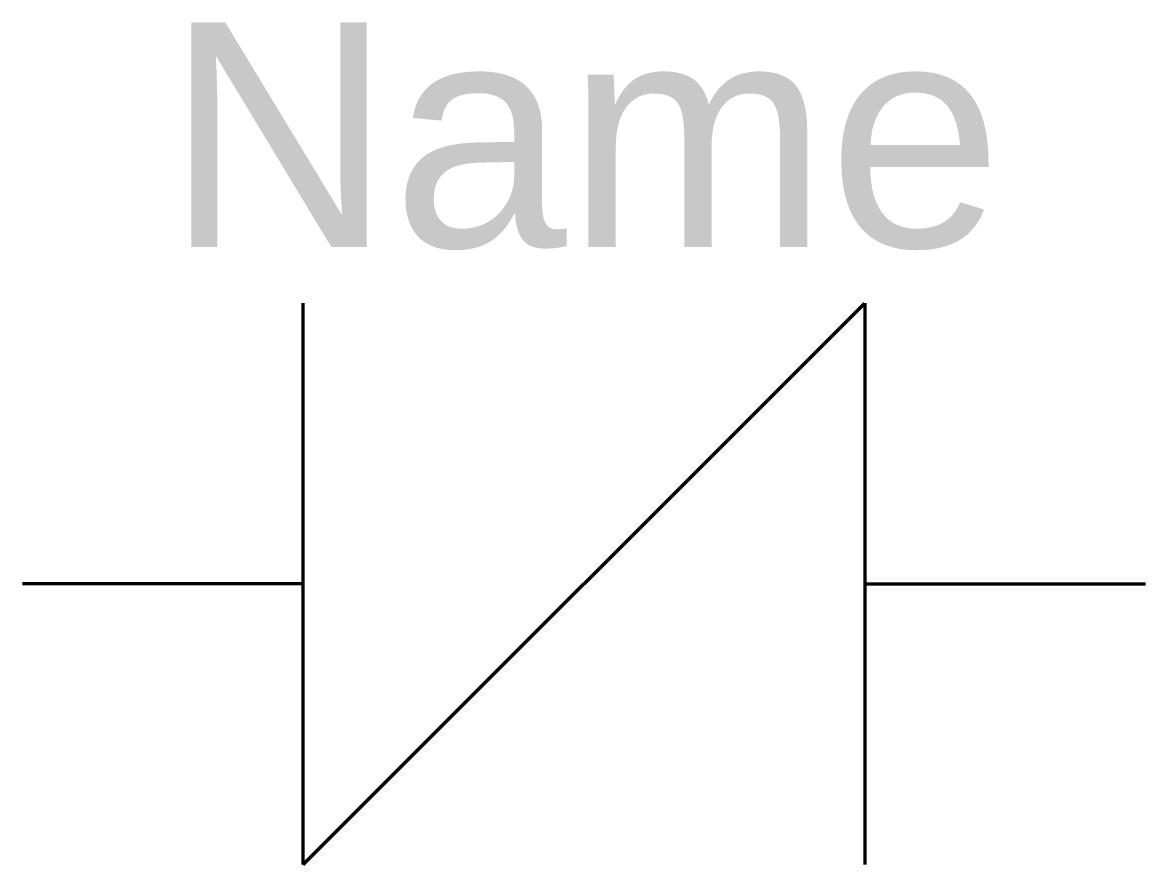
# Model space of a CAD drawing. Header units: millimetres. Extents: x 0 to 20, y -5 to 10.
import ezdxf
from ezdxf.enums import TextEntityAlignment as Align

# ---------------------------------------------------------------- set-up
doc = ezdxf.new("R2010")
doc.units = ezdxf.units.MM
doc.layers.get('0').update_dxf_attribs({"lineweight": 25})
doc.styles.add('textstyle11', font='')
doc.styles.get('textstyle11').set_extended_font_data('Arial')

msp = doc.modelspace()

# ---------------------------------------------------------------- linework, layer by layer
at = {"lineweight": 70}
for p, q in [((5, -5), (5, 5)), ((5, -5), (15, 5)), ((15, 5), (15, -5)), ((5, 0), (0, 0)), ((15, 0), (20, 0))]:
    msp.add_line(p, q, dxfattribs=at)

# ---------------------------------------------------------------- texts
at = {"style": 'textstyle11'}
msp.add_attdef('Name', text='B1', height=4, dxfattribs=at).set_placement((10, 8), align=Align.MIDDLE_CENTER)

doc.saveas('drawing.dxf')
